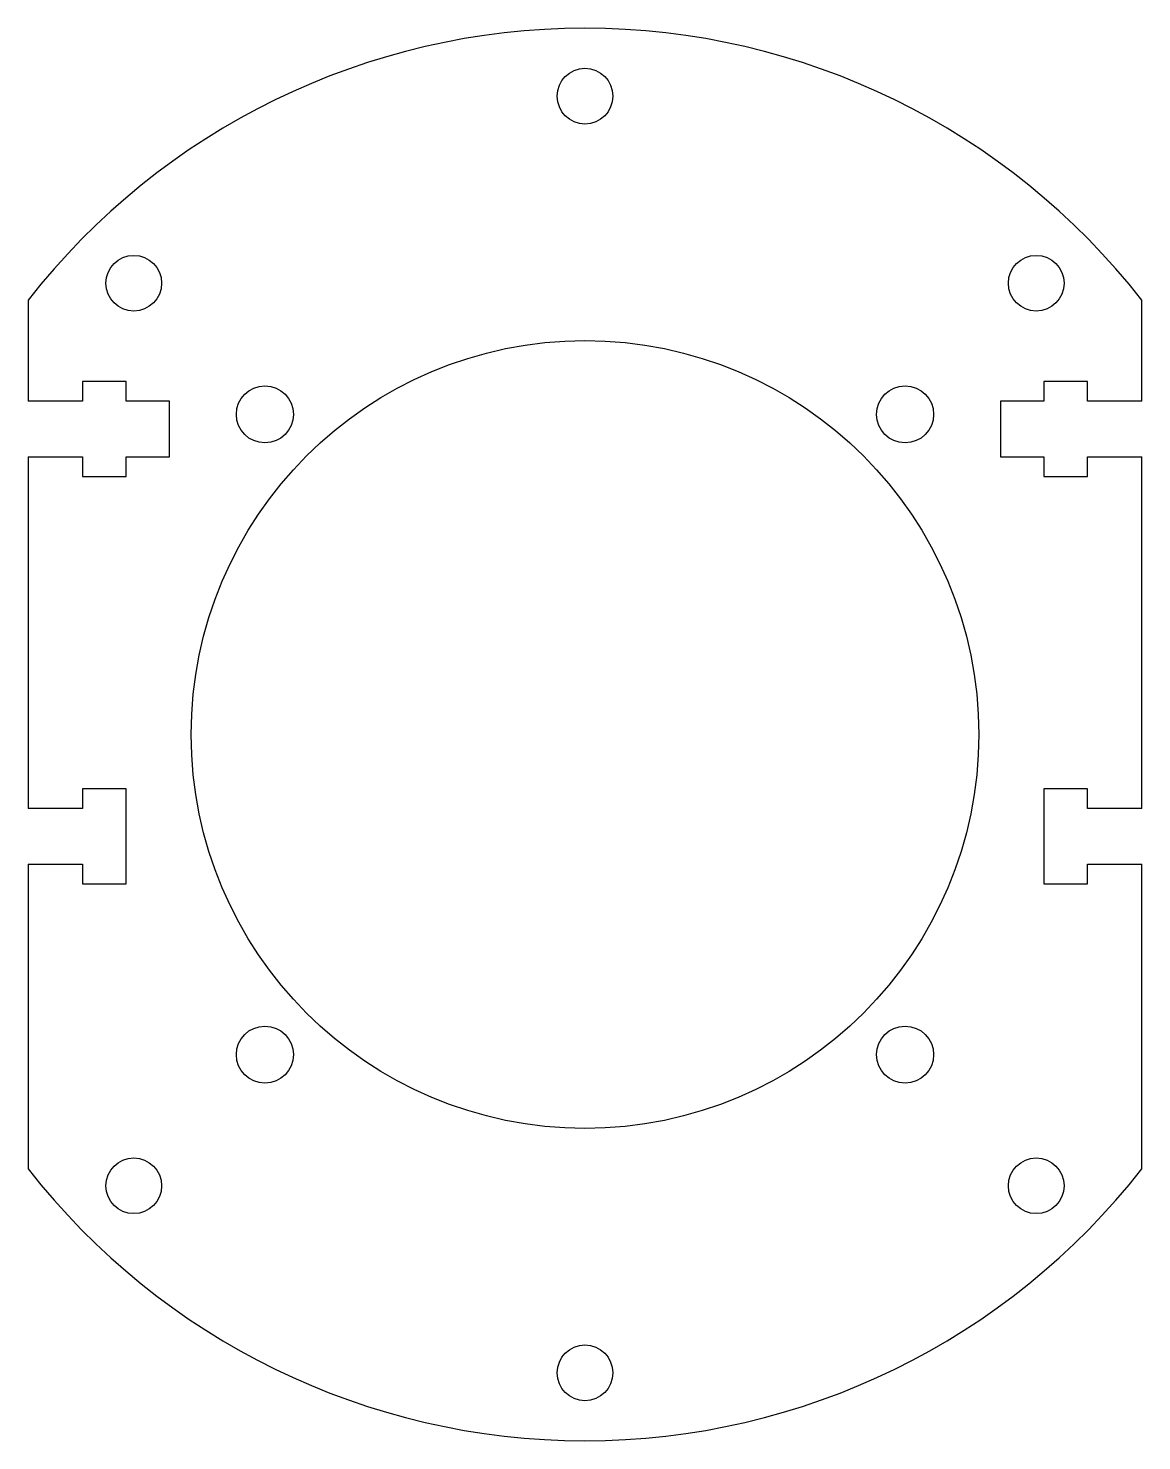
# Model space of a CAD drawing. Header units: millimetres. Extents: x -41 to 41, y -52 to 52.
import ezdxf

# ---------------------------------------------------------------- set-up
doc = ezdxf.new("R2010")
doc.units = ezdxf.units.MM

msp = doc.modelspace()

# ---------------------------------------------------------------- linework, layer by layer
at = {"color": 7, "linetype": 'Continuous', "lineweight": 25}
for p, q in [((-41, 31.98), (-41, 24.55)), ((41, 24.55), (41, 31.98)), ((-33.8, 26), (-37, 26)), ((-37, 26), (-37, 24.55)), ((-33.8, 24.55), (-33.8, 26)), ((37, 26), (33.8, 26)), ((33.8, 26), (33.8, 24.55)), ((37, 24.55), (37, 26)), ((-37, 24.55), (-41, 24.55)), ((-30.6, 24.55), (-33.8, 24.55)), ((-30.6, 20.45), (-30.6, 24.55)), ((33.8, 24.55), (30.6, 24.55)), ((30.6, 24.55), (30.6, 20.45)), ((41, 24.55), (37, 24.55)), ((-41, 20.45), (-41, -5.45)), ((-41, 20.45), (-37, 20.45)), ((-37, 20.45), (-37, 19)), ((-33.8, 19), (-33.8, 20.45)), ((-33.8, 20.45), (-30.6, 20.45)), ((30.6, 20.45), (33.8, 20.45)), ((33.8, 20.45), (33.8, 19)), ((37, 19), (37, 20.45)), ((37, 20.45), (41, 20.45)), ((41, -5.45), (41, 20.45)), ((-37, 19), (-33.8, 19)), ((33.8, 19), (37, 19)), ((-33.8, -4), (-37, -4)), ((-37, -4), (-37, -5.45)), ((-33.8, -11), (-33.8, -4)), ((37, -4), (33.8, -4)), ((33.8, -4), (33.8, -11)), ((37, -5.45), (37, -4)), ((-37, -5.45), (-41, -5.45)), ((41, -5.45), (37, -5.45)), ((-41, -9.55), (-41, -31.98)), ((-41, -9.55), (-37, -9.55)), ((-37, -9.55), (-37, -11)), ((37, -11), (37, -9.55)), ((37, -9.55), (41, -9.55)), ((41, -31.98), (41, -9.55)), ((-37, -11), (-33.8, -11)), ((33.8, -11), (37, -11))]:
    msp.add_line(p, q, dxfattribs=at)
for centre, radius in [((0, 47), 2.05), ((-33.23, 33.23), 2.05), ((33.23, 33.23), 2.05), ((0, 0), 29), ((-23.57, 23.57), 2.1), ((23.57, 23.57), 2.1), ((-23.57, -23.57), 2.1), ((23.57, -23.57), 2.1), ((-33.23, -33.23), 2.05), ((33.23, -33.23), 2.05), ((0, -47), 2.05)]:
    msp.add_circle(centre, radius, dxfattribs=at)
for start, end in [(37.958, 142.042), (217.958, 322.042)]:
    msp.add_arc((0, 0), 52, start, end, dxfattribs=at)

doc.saveas('drawing.dxf')
